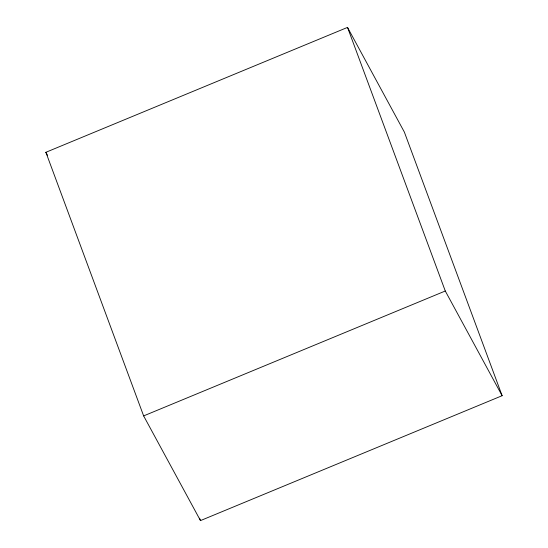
<?xml version="1.0" encoding="UTF-8"?>
<svg xmlns="http://www.w3.org/2000/svg" width="548" height="548" viewBox="0 0 548 548"><rect width="100%" height="100%" fill="white"/><g stroke="black" fill="none" stroke-linecap="round" stroke-linejoin="round"><path stroke-width="0.82" d="M45.874 152.296L347.521 27.4L404.362 132.095L502.126 395.704L200.479 520.6L143.638 415.905L45.874 152.296L47.498 155.29M143.638 415.905L445.284 291.009L502.126 395.704M347.521 27.4L445.284 291.009M199.588 518.196L200.479 520.6"/></g></svg>
